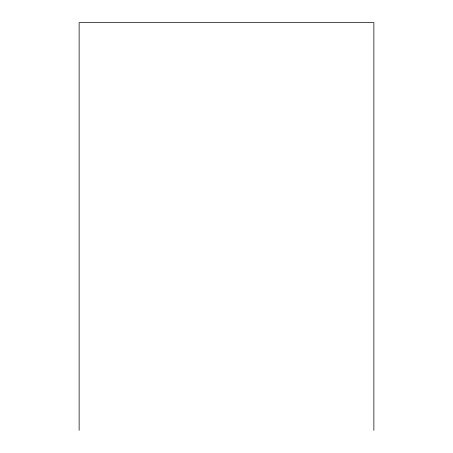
<?xml version="1.0" encoding="UTF-8"?>
<svg xmlns="http://www.w3.org/2000/svg" width="453" height="453" viewBox="0 0 453 453"><rect width="100%" height="100%" fill="white"/><g stroke="black" fill="none" stroke-linecap="round" stroke-linejoin="round"><path stroke-width="0.68" d="M373.872 430.35L373.872 22.65L79.128 22.65L79.128 430.35"/></g></svg>
